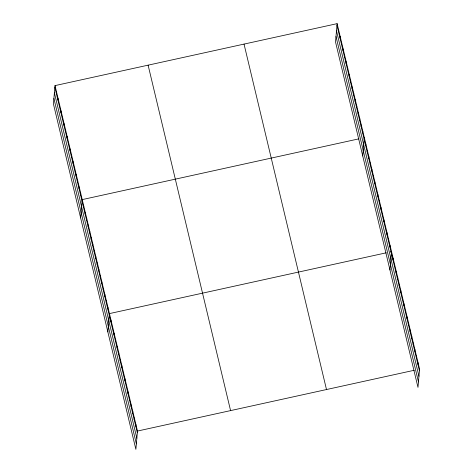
<?xml version="1.0" encoding="UTF-8"?>
<svg xmlns="http://www.w3.org/2000/svg" width="473" height="473" viewBox="0 0 473 473"><rect width="100%" height="100%" fill="white"/><g stroke="black" fill="none" stroke-linecap="round" stroke-linejoin="round"><path stroke-width="0.71" d="M55.016 85.607L53.414 103.906L135.881 449.35L137.483 431.051L55.016 85.607L337.119 23.65L419.586 369.094L417.984 387.393L335.517 41.949L337.119 23.65M56.376 93.66L56.529 91.939M57.889 99.992L58.037 98.272M59.403 106.324L59.551 104.604M60.911 112.657L61.064 110.936M62.424 118.989L62.572 117.269M63.938 125.327L64.086 123.607M65.445 131.66L65.599 129.939M66.959 137.992L67.113 136.271M68.473 144.324L68.62 142.604M69.986 150.656L70.134 148.936M71.494 156.989L71.648 155.268M73.008 163.321L73.155 161.6M74.521 169.659L74.669 167.939M76.029 175.991L76.183 174.271M77.542 182.324L77.696 180.603M79.056 188.656L79.204 186.936M80.564 194.988L80.717 193.268M80.629 217.905L82.231 199.6L359.013 138.814M83.591 207.653L83.739 205.932M85.105 213.991L85.252 212.271M86.612 220.323L86.766 218.603M88.126 226.656L88.274 224.935M89.639 232.988L89.787 231.267M91.147 239.32L91.301 237.6M92.661 245.653L92.814 243.932M94.174 251.985L94.322 250.264M95.688 258.323L95.836 256.603M97.196 264.655L97.349 262.935M98.709 270.988L98.857 269.267M100.223 277.32L100.371 275.599M101.73 283.652L101.884 281.932M103.244 289.984L103.398 288.264M104.758 296.323L104.905 294.596M106.265 302.655L106.419 300.934M107.779 308.987L107.933 307.267M107.844 331.898L109.44 313.599L386.228 252.813M110.848 321.847L111.001 320.12M112.408 328.368L112.556 326.648M113.963 334.896L114.117 333.175M115.524 341.417L115.672 339.697M117.079 347.945L117.233 346.224M118.64 354.472L118.788 352.746M120.195 360.994L120.349 359.273M121.756 367.521L121.904 365.8M123.311 374.042L123.459 372.322M124.866 380.57L125.02 378.849M126.427 387.097L126.575 385.371M127.982 393.619L128.136 391.898M129.543 400.146L129.691 398.426M131.098 406.668L131.252 404.947M132.659 413.195L132.807 411.475M134.214 419.722L134.367 417.996M135.775 426.244L135.922 424.523M338.479 31.703L338.633 29.982M339.992 38.035L340.146 36.315M341.506 44.373L341.654 42.647M343.02 50.706L343.167 48.985M344.527 57.038L344.681 55.317M346.041 63.37L346.189 61.65M347.554 69.702L347.702 67.982M349.062 76.035L349.216 74.314M350.576 82.367L350.73 80.647M352.089 88.705L352.237 86.979M353.603 95.038L353.751 93.317M355.111 101.37L355.264 99.649M356.624 107.702L356.772 105.982M358.138 114.034L358.286 112.314M359.646 120.367L359.799 118.646M361.159 126.699L361.313 124.978M362.673 133.037L362.821 131.311M362.732 155.948L364.334 137.649M365.694 145.702L365.848 143.981M367.208 152.034L367.355 150.313M368.721 158.366L368.869 156.646M370.229 164.699L370.383 162.978M371.743 171.031L371.89 169.31M373.256 177.369L373.404 175.643M374.764 183.701L374.918 181.981M376.277 190.034L376.431 188.313M377.791 196.366L377.939 194.645M379.305 202.698L379.452 200.978M380.812 209.031L380.966 207.31M382.326 215.363L382.474 213.642M383.84 221.701L383.987 219.975M385.347 228.033L385.501 226.313M386.861 234.366L387.015 232.645M388.374 240.698L388.522 238.977M389.888 247.03L390.036 245.31M389.947 269.941L391.549 251.642L390.219 251.938M392.957 259.89L393.104 258.169M394.512 266.411L394.665 264.691M396.072 272.939L396.22 271.218M397.627 279.466L397.781 277.746M399.182 285.988L399.336 284.267M400.743 292.515L400.891 290.794M402.298 299.037L402.452 297.316M403.859 305.564L404.007 303.843M405.414 312.091L405.568 310.371M406.975 318.613L407.123 316.892M408.53 325.14L408.684 323.42M410.091 331.662L410.239 329.941M411.646 338.189L411.8 336.469M413.207 344.716L413.355 342.996M414.762 351.238L414.916 349.517M416.323 357.765L416.471 356.045M417.878 364.287L418.026 362.566M137.483 431.051L414.265 370.264M336.971 25.371L419.433 370.814M336.492 30.846L418.954 376.283M335.996 36.48L418.463 381.924M244.027 44.095L326.494 389.539M148.108 65.162L230.576 410.605M54.862 87.328L137.33 432.771M54.383 92.797L136.851 438.24M53.892 98.437L136.36 443.881"/></g></svg>
